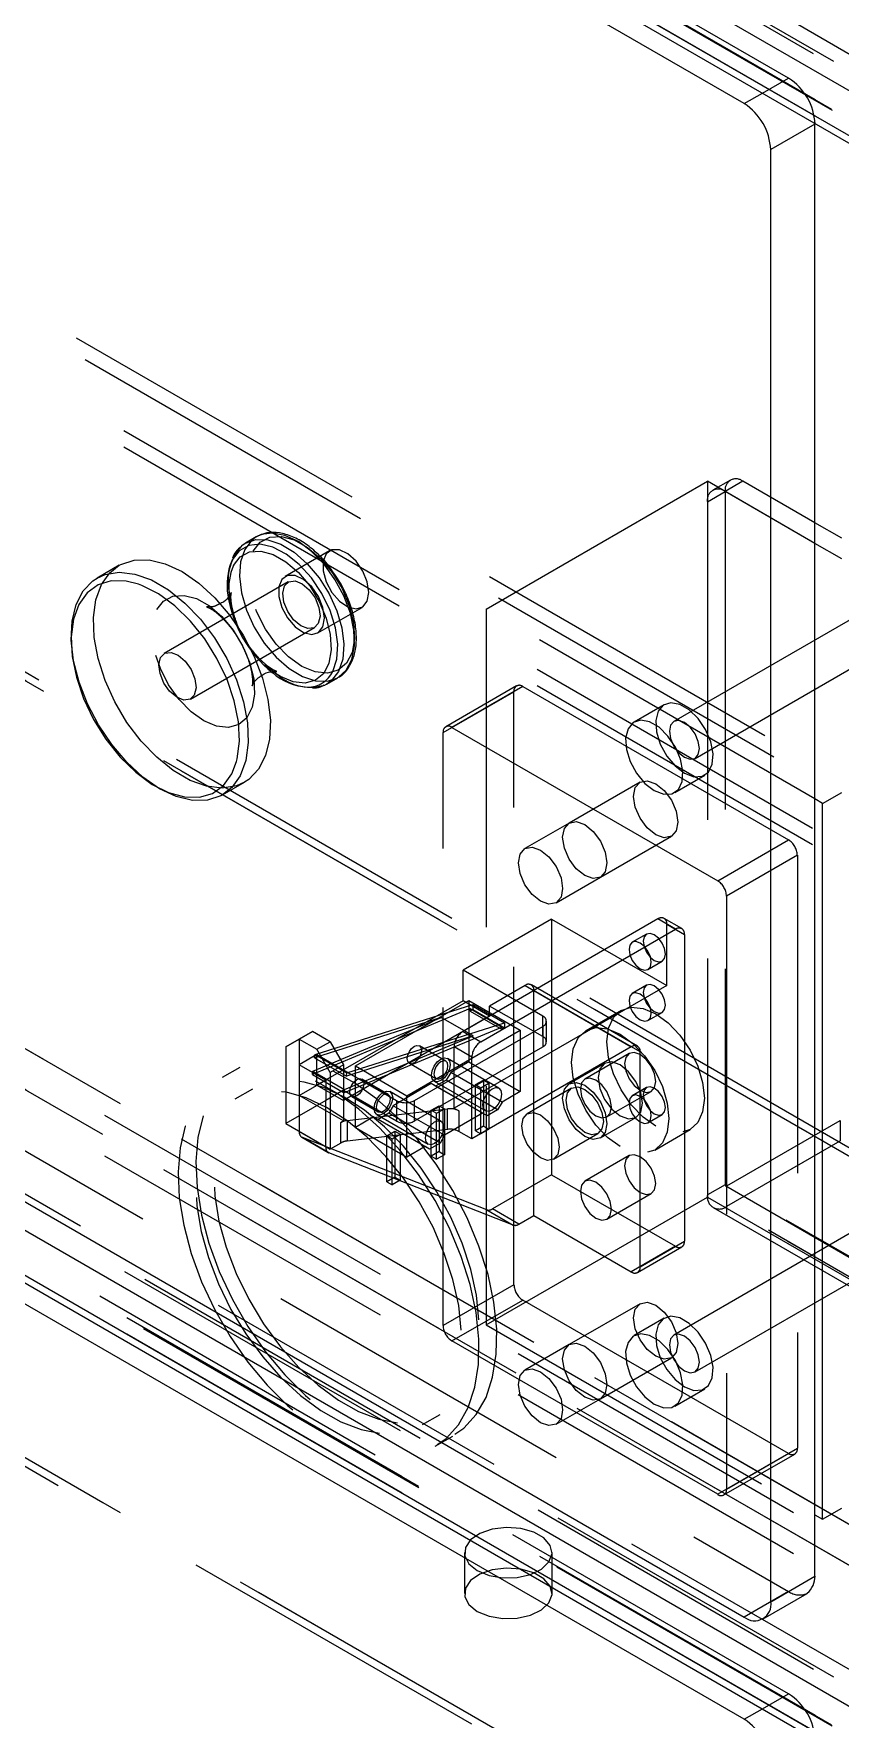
# Model space of a CAD drawing. Header units: millimetres. Extents: x 108 to 5832, y 144 to 4056.
# Drawn here: x 4426.1 to 4490.5, y 2951.1 to 3085.7 of the extents above; entities that cross this region are included whole.
import ezdxf

# ---------------------------------------------------------------- set-up
doc = ezdxf.new("R2010")
doc.units = ezdxf.units.MM
doc.header["$LTSCALE"] = 20
doc.linetypes.add('HIDDEN', pattern=[1.905, 1.27, -0.635])

msp = doc.modelspace()

# ---------------------------------------------------------------- linework, layer by layer
at = {"color": 1, "linetype": 'HIDDEN', "lineweight": 18}
for p, q in [((5316.36, 2519.71), (4135.49, 3201.41)), ((5317.36, 2519.81), (4136.49, 3201.51)), ((5317.77, 2518.89), (4136.91, 3200.59)), ((4302.93, 3191.48), (5214.4, 2665.31)), ((5214.25, 2665.06), (4302.79, 3191.24)), ((4302.79, 3187.65), (5214.25, 2661.47)), ((4302.83, 3187.56), (5214.3, 2661.38)), ((5214.4, 2661.39), (4302.93, 3187.57)), ((5290.9, 2505.01), (4110.04, 3186.71)), ((5214.4, 2660.08), (4302.23, 3186.67)), ((5289.49, 2502.56), (4108.62, 3184.26)), ((4486.32, 3082.19), (4313.79, 3181.79)), ((5317.77, 2489.49), (4136.91, 3171.2)), ((5316.36, 2487.05), (4135.49, 3168.75)), ((5289.49, 2473.17), (4108.62, 3154.87)), ((4109.04, 3153.95), (5289.9, 2472.25)), ((5290.9, 2472.35), (4110.04, 3154.05)), ((5344.64, 2472.35), (4180.75, 3144.25)), ((5344.64, 2469.08), (4180.75, 3140.99)), ((4363.46, 3099.54), (5280.16, 2570.34)), ((4364.17, 3097.82), (5280.16, 2569.03)), ((5280.16, 2565.11), (4364.17, 3093.9)), ((5280.16, 2563.81), (4363.46, 3093)), ((4484.24, 3080.98), (4486.32, 3082.19)), ((5214.25, 2536.05), (4302.79, 3062.23)), ((4302.93, 3062.47), (5214.4, 2536.3)), ((4313.79, 3060.94), (4486.32, 2961.34)), ((4308.81, 3060.39), (4484.23, 2959.12)), ((4302.79, 3058.63), (5214.25, 2532.46)), ((4302.83, 3058.54), (5214.3, 2532.37)), ((5214.4, 2532.38), (4302.93, 3058.55)), ((5214.4, 2531.07), (4302.23, 3057.65)), ((4486.32, 2953.17), (4313.79, 3052.78)), ((4462.18, 3039.78), (4479.85, 3049.99)), ((4488.44, 3045.03), (4479.85, 3049.99)), ((4479.85, 3049.99), (4479.85, 2992.83)), ((4481.68, 3050.09), (4480.27, 3049.27)), ((4482.68, 3049.99), (4481.27, 3049.17)), ((4488.44, 3046.66), (4482.68, 3049.99)), ((4479.85, 3048.36), (4481.27, 3049.17)), ((4488.44, 3045.03), (4481.27, 3049.17)), ((4481.27, 3049.17), (4481.27, 2993.81)), ((4479.85, 3048.36), (4479.85, 2993)), ((4449.67, 3044.43), (4446.13, 3042.38)), ((4446.38, 3041.95), (4436.48, 3036.24)), ((4448.73, 3037.88), (4452.27, 3039.92)), ((4488.44, 3024.62), (4462.18, 3039.78)), ((4462.18, 3039.78), (4462.18, 2982.63)), ((4492.44, 3039.62), (4477.16, 3030.81)), ((4438.58, 3032.6), (4448.48, 3038.31)), ((4478.86, 3027.86), (4494.14, 3036.68)), ((4458.75, 3029.93), (4464.4, 3033.19)), ((4464.61, 3033.65), (4458.95, 3030.38)), ((4465.11, 3033.6), (4459.45, 3030.33)), ((4464.4, 2985.83), (4464.4, 3033.19)), ((4465.11, 3033.6), (4486.32, 3021.35)), ((4476.39, 3032.15), (4473.99, 3030.76)), ((4458.75, 2982.57), (4458.75, 3029.93)), ((4459.45, 3030.33), (4480.67, 3018.09)), ((4474.47, 3025.97), (4468.81, 3022.7)), ((4477.24, 3025.13), (4479.64, 3026.52)), ((4468.81, 3022.7), (4465.27, 3020.66)), ((4471.31, 3018.37), (4476.97, 3021.64)), ((4480.67, 3018.09), (4486.32, 3021.35)), ((4487.03, 3020.13), (4481.37, 3016.86)), ((4487.03, 3020.13), (4487.03, 2972.77)), ((4467.77, 3016.33), (4471.31, 3018.37)), ((4481.37, 3016.86), (4481.37, 2969.5)), ((4475.89, 3015.04), (4460.34, 3006.05)), ((4467.41, 3015.03), (4460.34, 3010.95)), ((4467.41, 3015.03), (4476.6, 3009.73)), ((4467.41, 3015.03), (4467.41, 2994.62)), ((4477.31, 3014.22), (4475.89, 3015.04)), ((4477.81, 3014.27), (4476.39, 3015.08)), ((4461.75, 3005.24), (4477.31, 3014.22)), ((4474.99, 3013.83), (4473.85, 3013.18)), ((4476.6, 3014.63), (4478.01, 3013.81)), ((4476.6, 3009.73), (4476.6, 3014.63)), ((4478.01, 3013.81), (4478.01, 2989.31)), ((4466.7, 3007.28), (4460.34, 3010.95)), ((4460.34, 3008.5), (4460.34, 3010.95)), ((4475.1, 3011.01), (4476.24, 3011.67)), ((4476.6, 3009.73), (4459.63, 2999.93)), ((4465.29, 3009.73), (4462.46, 3008.09)), ((4465.29, 3009.73), (4473.77, 3004.83)), ((4474.27, 3004.88), (4465.79, 3009.78)), ((4474.99, 3009.75), (4473.85, 3009.1)), ((4460.34, 3008.5), (4448.67, 3001.77)), ((4451.75, 3003.3), (4460.8, 3008.52)), ((4462.46, 3007.28), (4460.34, 3008.5)), ((4460.8, 3008.52), (4464.9, 3006.16)), ((4460.8, 3008.52), (4460.8, 3003.62)), ((4465.99, 2991.36), (4465.99, 3009.32)), ((4474.48, 3004.42), (4465.99, 3009.32)), ((4460.9, 3007.88), (4448.31, 3002.62)), ((4448.34, 3002.88), (4458.6, 3007.17)), ((4458.6, 3007.17), (4448.48, 3003.95)), ((4448.53, 3004.22), (4461.11, 3008.22)), ((4462.46, 3007.28), (4450.79, 3000.54)), ((4461.14, 3005.7), (4458.6, 3007.17)), ((4460.9, 3007.69), (4460.9, 3007.88)), ((4460.9, 3007.88), (4463.45, 3006.41)), ((4461.11, 3007.81), (4460.9, 3007.69)), ((4460.9, 3007.69), (4463.45, 3006.22)), ((4461.11, 3008.22), (4463.66, 3006.75)), ((4461.11, 3008.22), (4461.11, 3007.81)), ((4461.11, 3007.81), (4463.66, 3006.34)), ((4462.46, 3007.28), (4462.46, 3008.09)), ((4466.7, 3005.65), (4462.46, 3008.09)), ((4466.7, 3005.65), (4466.7, 3007.28)), ((4472.97, 3007.74), (4470.14, 3006.11)), ((4475.1, 3006.93), (4476.24, 3007.58)), ((4448.32, 3006.05), (4447.26, 3005.44)), ((4447.26, 3005.44), (4448.32, 3006.05)), ((4449.73, 3005.24), (4448.32, 3006.05)), ((4463.45, 3006.41), (4450.85, 3001.15)), ((4450.88, 3001.41), (4461.14, 3005.7)), ((4461.14, 3005.7), (4451.03, 3002.48)), ((4451.07, 3002.75), (4463.66, 3006.75)), ((4455.85, 3000.93), (4464.9, 3006.16)), ((4456.45, 3000.54), (4466.7, 3006.46)), ((4460.34, 3006.05), (4461.75, 3005.24)), ((4463.45, 3006.22), (4463.45, 3006.41)), ((4463.66, 3006.34), (4463.45, 3006.22)), ((4463.66, 3006.75), (4463.66, 3006.34)), ((4464.9, 3006.16), (4464.9, 3001.26)), ((4466.7, 3006.46), (4466.7, 3004.83)), ((4466.99, 3005.24), (4466.99, 3006.87)), ((4447.26, 3005.44), (4446.19, 3004.83)), ((4446.19, 3004.83), (4447.26, 3005.44)), ((4446.19, 3004.83), (4446.19, 2998.71)), ((4447.26, 3005.44), (4448.67, 3004.63)), ((4447.26, 3005.44), (4447.26, 3000.95)), ((4448.67, 3004.22), (4447.26, 3003.4)), ((4448.48, 3003.95), (4448.53, 3004.22)), ((4448.53, 3004.22), (4451.07, 3002.75)), ((4448.67, 3004.63), (4449.73, 3005.24)), ((4449.73, 3002.79), (4448.67, 3004.63)), ((4448.67, 3004.22), (4455.03, 3000.54)), ((4448.67, 3001.77), (4448.67, 3004.22)), ((4449.73, 3005.24), (4450.79, 3003.4)), ((4456.45, 2998.91), (4466.7, 3004.83)), ((4458.97, 3003.68), (4456.85, 3004.91)), ((4461.04, 3004.01), (4459.63, 3004.83)), ((4459.63, 2999.93), (4459.63, 3004.83)), ((4473.77, 3004.83), (4461.04, 2997.48)), ((4473.6, 3004.3), (4470.07, 3002.26)), ((4474.48, 2987.27), (4474.48, 3004.42)), ((4442.52, 3003.19), (4441.11, 3002.37)), ((4449.38, 3002.18), (4447.26, 3003.4)), ((4448.31, 3002.62), (4448.34, 3002.88)), ((4448.34, 3002.88), (4450.88, 3001.41)), ((4448.48, 3003.95), (4451.03, 3002.48)), ((4450.79, 3003.4), (4449.73, 3002.79)), ((4450.79, 3003.4), (4450.79, 2998.91)), ((4451.75, 2998.4), (4451.75, 3003.3)), ((4451.75, 3003.3), (4455.85, 3000.93)), ((4456.05, 3003.52), (4458.17, 3002.3)), ((4463.2, 3001.53), (4459.09, 3003.9)), ((4460.8, 3003.62), (4459.35, 3002.79)), ((4460.8, 3003.62), (4464.9, 3001.26)), ((4461.04, 2997.48), (4461.04, 3004.01)), ((4471.64, 3003.51), (4468.81, 3001.88)), ((4447.26, 3000.95), (4449.38, 3002.18)), ((4448.31, 3002.62), (4450.85, 3001.15)), ((4448.67, 3001.77), (4450.79, 3000.54)), ((4449.38, 3002.18), (4449.38, 3000.54)), ((4449.73, 3002.79), (4449.73, 2996.66)), ((4451.03, 3002.48), (4451.07, 3002.75)), ((4454.37, 3001.03), (4452.25, 3002.26)), ((4457.79, 3001.89), (4454.75, 3000.13)), ((4461.89, 2999.52), (4457.79, 3001.89)), ((4458.14, 3001.69), (4457.79, 3001.89)), ((4458.04, 3002.08), (4462.15, 2999.71)), ((4458.99, 3002.17), (4458.14, 3001.69)), ((4462.25, 2999.32), (4458.14, 3001.69)), ((4459.35, 3002.79), (4458.99, 3002.17)), ((4463.09, 2999.81), (4458.99, 3002.17)), ((4463.45, 3000.42), (4459.35, 3002.79)), ((4461.33, 3001.81), (4461.96, 3002.17)), ((4461.33, 2998.13), (4461.33, 3001.81)), ((4461.33, 3001.81), (4461.75, 3001.56)), ((4461.75, 3001.56), (4462.39, 3001.93)), ((4461.75, 2997.89), (4461.75, 3001.56)), ((4461.96, 3002.17), (4461.96, 2998.5)), ((4461.96, 3002.17), (4462.39, 3001.93)), ((4462.39, 3001.93), (4462.39, 2998.26)), ((4469.01, 3001.53), (4465.47, 2999.49)), ((4474.99, 3001.58), (4473.85, 3000.93)), ((4443.52, 3001.46), (4442.11, 3000.64)), ((4449.38, 3000.54), (4446.19, 2998.71)), ((4450.79, 2998.91), (4447.26, 3000.95)), ((4447.26, 3000.95), (4447.26, 2998.07)), ((4450.79, 3001.36), (4449.38, 3000.54)), ((4449.38, 2996.84), (4449.38, 3000.54)), ((4450.79, 3001.36), (4455.03, 2998.91)), ((4450.85, 3001.15), (4450.88, 3001.41)), ((4451.45, 3000.87), (4453.57, 2999.65)), ((4458.6, 2998.88), (4454.5, 3001.25)), ((4455.03, 3000.54), (4455.03, 2998.91)), ((4455.85, 2996.03), (4455.85, 3000.93)), ((4456.45, 2998.91), (4456.45, 3000.54)), ((4463.45, 3000.42), (4463.09, 2999.81)), ((4464.9, 3001.26), (4463.45, 3000.42)), ((4471.82, 2999.23), (4475.35, 3001.27)), ((4450.58, 2998.79), (4450.79, 2998.91)), ((4451.09, 2998.94), (4459.1, 2999.87)), ((4451.09, 2998.94), (4451.09, 2997.31)), ((4453.19, 2999.24), (4451.75, 2998.4)), ((4457.3, 2996.87), (4453.19, 2999.24)), ((4453.55, 2999.03), (4453.19, 2999.24)), ((4453.45, 2999.43), (4457.55, 2997.06)), ((4454.4, 2999.52), (4453.55, 2999.03)), ((4457.65, 2996.66), (4453.55, 2999.03)), ((4454.75, 3000.13), (4454.4, 2999.52)), ((4458.5, 2997.15), (4454.4, 2999.52)), ((4458.85, 2997.77), (4454.75, 3000.13)), ((4457.79, 2999.77), (4458.43, 3000.13)), ((4457.79, 2996.09), (4457.79, 2999.77)), ((4457.79, 2999.77), (4458.22, 2999.52)), ((4458.22, 2999.52), (4458.85, 2999.89)), ((4458.22, 2995.85), (4458.22, 2999.52)), ((4458.43, 3000.13), (4458.43, 2996.46)), ((4458.43, 3000.13), (4458.85, 2999.89)), ((4458.85, 2999.89), (4458.85, 2996.21)), ((4461.89, 2999.52), (4458.85, 2997.77)), ((4459.1, 2998.24), (4459.1, 2999.87)), ((4459.63, 2999.93), (4460.01, 2999.71)), ((4460.01, 2999.71), (4460.01, 2998.08)), ((4462.25, 2999.32), (4461.89, 2999.52)), ((4463.09, 2999.81), (4462.25, 2999.32)), ((4471.31, 2997.55), (4474.14, 2999.18)), ((4475.1, 2998.76), (4476.24, 2999.42)), ((4481.41, 2993.73), (4490.46, 2998.96)), ((4490.46, 2998.96), (4490.46, 2997.32)), ((4446.19, 2998.71), (4449.73, 2996.66)), ((4447.26, 2998.07), (4449.38, 2996.84)), ((4447.46, 2997.61), (4449.58, 2996.38)), ((4449.63, 2996.36), (4447.51, 2997.59)), ((4462.23, 2991.82), (4447.51, 2997.59)), ((4450.58, 2997.15), (4450.58, 2998.79)), ((4459.1, 2998.24), (4451.09, 2997.31)), ((4451.75, 2998.4), (4455.85, 2996.03)), ((4454.26, 2997.73), (4454.89, 2998.09)), ((4454.26, 2994.05), (4454.26, 2997.73)), ((4454.26, 2997.73), (4454.68, 2997.48)), ((4454.68, 2997.48), (4455.32, 2997.85)), ((4454.68, 2993.81), (4454.68, 2997.48)), ((4454.89, 2998.09), (4454.89, 2994.42)), ((4454.89, 2998.09), (4455.32, 2997.85)), ((4455.32, 2997.85), (4455.32, 2994.17)), ((4458.85, 2997.77), (4458.5, 2997.15)), ((4461.04, 2997.48), (4460.01, 2998.08)), ((4461.96, 2998.5), (4461.33, 2998.13)), ((4461.33, 2998.13), (4461.75, 2997.89)), ((4462.39, 2998.26), (4461.75, 2997.89)), ((4461.96, 2998.5), (4462.39, 2998.26)), ((4467.57, 2995.86), (4471.11, 2997.9)), ((4475.64, 2996.58), (4478.47, 2998.22)), ((4464.35, 2990.6), (4449.63, 2996.36)), ((4450.58, 2997.15), (4449.73, 2996.66)), ((4457.3, 2996.87), (4455.85, 2996.03)), ((4457.65, 2996.66), (4457.3, 2996.87)), ((4458.5, 2997.15), (4457.65, 2996.66)), ((4458.43, 2996.46), (4457.79, 2996.09)), ((4458.85, 2996.21), (4458.22, 2995.85)), ((4458.43, 2996.46), (4458.85, 2996.21)), ((4473.6, 2996.14), (4470.07, 2994.1)), ((4481.41, 2992.1), (4490.46, 2997.32)), ((4457.79, 2996.09), (4458.22, 2995.85)), ((4454.89, 2994.42), (4454.26, 2994.05)), ((4454.26, 2994.05), (4454.68, 2993.81)), ((4455.32, 2994.17), (4454.68, 2993.81)), ((4454.89, 2994.42), (4455.32, 2994.17)), ((4467.41, 2994.62), (4462.68, 2991.89)), ((4467.41, 2994.62), (4477.31, 2988.91)), ((4481.27, 2993.81), (4479.85, 2993)), ((4508.14, 2978.3), (4481.27, 2993.81)), ((4481.31, 2993.72), (4508.18, 2978.21)), ((4508.28, 2978.22), (4481.41, 2993.73)), ((4481.41, 2992.1), (4481.41, 2993.73)), ((4462.18, 2982.63), (4479.85, 2992.83)), ((4471.82, 2991.06), (4475.35, 2993.11)), ((4506.72, 2977.48), (4479.85, 2993)), ((4479.85, 2992.83), (4506.72, 2977.32)), ((4508.28, 2976.59), (4481.41, 2992.1)), ((4462.23, 2991.82), (4464.35, 2990.6)), ((4464.8, 2990.67), (4462.68, 2991.89)), ((4464.8, 2990.67), (4465.99, 2991.36)), ((4465.99, 2991.36), (4473.77, 2986.86)), ((4480.31, 2991.99), (4507.18, 2976.48)), ((4492.44, 2990.63), (4477.16, 2981.81)), ((4477.31, 2988.91), (4473.77, 2986.86)), ((4474.27, 2986.82), (4477.81, 2988.86)), ((4474.48, 2987.27), (4478.01, 2989.31)), ((4478.86, 2978.87), (4494.14, 2987.69)), ((4464.4, 2985.83), (4458.75, 2982.57)), ((4459.45, 2981.34), (4465.11, 2984.61)), ((4486.32, 2972.36), (4465.11, 2984.61)), ((4474.47, 2984.32), (4468.81, 2981.06)), ((4476.39, 2983.16), (4473.99, 2981.77)), ((4480.67, 2969.1), (4459.45, 2981.34)), ((4462.18, 2982.63), (4488.44, 2967.46)), ((4468.81, 2981.06), (4465.27, 2979.02)), ((4471.31, 2976.73), (4476.97, 2979.99)), ((4477.24, 2976.14), (4479.64, 2977.53)), ((4467.77, 2974.69), (4471.31, 2976.73)), ((4457.11, 2974.66), (4458.52, 2975.48)), ((4458.11, 2972.93), (4459.52, 2973.74)), ((4486.32, 2972.36), (4480.67, 2969.1)), ((4481.17, 2969.05), (4486.82, 2972.31)), ((4481.37, 2969.5), (4487.03, 2972.77)), ((4460.44, 2964.44), (4460.44, 2961.17)), ((4467.44, 2961.17), (4467.44, 2964.44)), ((4486.32, 2961.34), (4482.79, 2959.3)), ((4484.24, 2951.97), (4486.32, 2953.17))]:
    msp.add_line(p, q, dxfattribs=at)
at = {"color": 7, "linetype": 'Continuous', "lineweight": 25}
for p, q in [((4300.95, 3190.99), (5213.12, 2664.41)), ((4300.95, 3187.4), (5213.12, 2660.82)), ((4301.33, 3186.58), (5213.5, 2659.99)), ((4482.79, 3080.15), (4310.25, 3179.75)), ((4488.44, 3078.51), (4484.91, 3076.47)), ((4488.44, 2962.56), (4488.44, 3078.51)), ((4484.91, 2960.52), (4484.91, 3076.47)), ((4300.95, 3061.98), (5213.12, 2535.4)), ((4300.95, 3058.39), (5213.12, 2531.81)), ((4310.25, 3058.9), (4482.79, 2959.3)), ((4301.33, 3057.56), (5213.5, 2530.98)), ((4482.79, 2951.13), (4310.25, 3050.73)), ((4490.57, 3045.44), (4488.44, 3046.66)), ((4443.83, 3045.56), (4442.97, 3045.06)), ((4490.57, 3043.81), (4488.44, 3045.03)), ((4432.89, 3043.28), (4431.12, 3042.26)), ((4449.47, 3033.8), (4450.33, 3034.3)), ((4449.47, 3033.8), (4449.29, 3033.71)), ((4441.12, 3024.94), (4442.89, 3025.96)), ((4489.05, 3024.27), (4488.44, 3024.62)), ((4489.05, 3024.27), (4490.57, 3025.15)), ((4489.05, 2967.12), (4489.05, 3024.27)), ((4489.05, 2967.12), (4490.57, 2967.99)), ((4488.44, 2967.46), (4489.05, 2967.12)), ((4484.91, 2960.52), (4488.44, 2962.56)), ((4484.29, 2959.15), (4487.82, 2961.19))]:
    msp.add_line(p, q, dxfattribs=at)
at = {"color": 8, "linetype": 'Continuous', "lineweight": 25}
for p, q in [((4484.23, 3088.13), (4491.24, 3084.08)), ((4482.79, 3080.15), (4484.24, 3080.98)), ((4441.87, 3026.63), (4442.25, 3027.62)), ((4484.23, 2959.12), (4491.24, 2955.07)), ((4482.79, 2951.13), (4484.24, 2951.97))]:
    msp.add_line(p, q, dxfattribs=at)
at = {"color": 8, "linetype": 'Continuous', "lineweight": 25, "flags": 128}
for points in [[(4449.93, 3034.81), (4450.26, 3035.79), (4450.33, 3036.98), (4450.15, 3038.3), (4449.72, 3039.67), (4449.06, 3041.02), (4448.23, 3042.27), (4447.26, 3043.34), (4446.22, 3044.17), (4445.15, 3044.72), (4444.13, 3044.96), (4443.22, 3044.86), (4442.46, 3044.43), (4441.9, 3043.71), (4441.87, 3043.64)], [(4442.97, 3045.06), (4443.79, 3045.34), (4444.75, 3045.31), (4445.8, 3044.96), (4446.86, 3044.32), (4447.89, 3043.41), (4448.84, 3042.29), (4449.64, 3041.01), (4450.25, 3039.65), (4450.65, 3038.28), (4450.82, 3036.97), (4450.73, 3035.79), (4450.4, 3034.81)], [(4450.4, 3034.34), (4451, 3034.9), (4451.45, 3035.76), (4451.66, 3036.85), (4451.62, 3038.1), (4451.34, 3039.46), (4450.83, 3040.83), (4450.11, 3042.16), (4449.24, 3043.37), (4448.24, 3044.39), (4447.19, 3045.17), (4446.12, 3045.67), (4445.11, 3045.86), (4444.21, 3045.73), (4443.83, 3045.56)], [(4442.01, 3043.27), (4442.55, 3043.96), (4443.29, 3044.36), (4444.19, 3044.42), (4445.18, 3044.15), (4446.2, 3043.57), (4447.2, 3042.71), (4448.1, 3041.63), (4448.86, 3040.39), (4449.42, 3039.07), (4449.74, 3037.76), (4449.82, 3036.53), (4449.63, 3035.47), (4449.21, 3034.64), (4448.56, 3034.1), (4447.73, 3033.87), (4446.78, 3033.97), (4445.77, 3034.4), (4445.37, 3034.64)], [(4434.41, 3041.78), (4433.43, 3042.02), (4432.25, 3042.04), (4431.2, 3041.72), (4430.32, 3041.09), (4429.66, 3040.16), (4429.23, 3038.97), (4429.05, 3037.57), (4429.13, 3036), (4429.47, 3034.34), (4430.04, 3032.64), (4430.84, 3030.97), (4431.82, 3029.39), (4432.96, 3027.97), (4434.21, 3026.75), (4435.51, 3025.79), (4436.82, 3025.13), (4438.1, 3024.78), (4439.28, 3024.76), (4440.33, 3025.07), (4441.2, 3025.71), (4441.87, 3026.63)], [(4450.4, 3034.81), (4449.84, 3034.07), (4449.47, 3033.8)]]:
    msp.add_lwpolyline(points, dxfattribs=at)
at = {"color": 7, "linetype": 'Continuous', "lineweight": 25, "flags": 128}
for points in [[(4442.68, 3044.86), (4442.95, 3045.05), (4442.97, 3045.06)], [(4432.89, 3043.28), (4433.02, 3043.35), (4434.08, 3043.7), (4435.27, 3043.72), (4436.56, 3043.41), (4437.9, 3042.78), (4439.24, 3041.85), (4440.53, 3040.67), (4441.72, 3039.27), (4442.78, 3037.7), (4443.66, 3036.01), (4444.32, 3034.28), (4444.76, 3032.56), (4444.95, 3030.91), (4444.88, 3029.4), (4444.56, 3028.08), (4444, 3026.99), (4443.22, 3026.18), (4442.89, 3025.96)], [(4431.12, 3042.26), (4431.76, 3042.55), (4432.89, 3042.73), (4434.14, 3042.58), (4435.46, 3042.11), (4436.81, 3041.33), (4438.13, 3040.27), (4439.37, 3038.97), (4440.5, 3037.48), (4441.47, 3035.84), (4442.25, 3034.13), (4442.81, 3032.39), (4443.12, 3030.7), (4443.18, 3029.12), (4442.99, 3027.69), (4442.54, 3026.48)], [(4442.25, 3027.62), (4442.3, 3027.82), (4442.48, 3029.23), (4442.4, 3030.79), (4442.06, 3032.46), (4441.49, 3034.16), (4440.69, 3035.83), (4439.71, 3037.4), (4438.57, 3038.83), (4437.32, 3040.04), (4436.02, 3041), (4434.7, 3041.67), (4434.41, 3041.78)], [(4450.33, 3034.3), (4450.35, 3034.31), (4450.4, 3034.34)], [(4442.54, 3026.48), (4441.87, 3025.53), (4441.12, 3024.94)], [(4464.76, 3019.52), (4464.89, 3020.22), (4465.27, 3020.66), (4465.85, 3020.77), (4466.52, 3020.54), (4467.2, 3019.99), (4467.77, 3019.22), (4468.16, 3018.33), (4468.29, 3017.48), (4468.16, 3016.77), (4467.77, 3016.33), (4467.2, 3016.22), (4466.52, 3016.45), (4465.85, 3017), (4465.27, 3017.77), (4464.89, 3018.66), (4464.76, 3019.52)], [(4465.04, 2998.53), (4465.15, 2999.12), (4465.47, 2999.49), (4465.96, 2999.59), (4466.52, 2999.39), (4467.09, 2998.93), (4467.57, 2998.28), (4467.9, 2997.54), (4468.01, 2996.82), (4467.9, 2996.23), (4467.57, 2995.86), (4467.09, 2995.76), (4466.52, 2995.96), (4465.96, 2996.42), (4465.47, 2997.07), (4465.15, 2997.81), (4465.04, 2998.53)], [(4464.76, 2977.87), (4464.89, 2978.58), (4465.27, 2979.02), (4465.85, 2979.13), (4466.52, 2978.89), (4467.2, 2978.35), (4467.77, 2977.57), (4468.16, 2976.69), (4468.29, 2975.83), (4468.16, 2975.13), (4467.77, 2974.69), (4467.2, 2974.58), (4466.52, 2974.81), (4465.85, 2975.36), (4465.27, 2976.13), (4464.89, 2977.01), (4464.76, 2977.87)]]:
    msp.add_lwpolyline(points, dxfattribs=at)
at = {"color": 1, "linetype": 'HIDDEN', "lineweight": 18, "flags": 128}
for points in [[(4443.83, 3045.56), (4443.46, 3045.29), (4442.9, 3044.55)], [(4443.58, 3044.4), (4444.14, 3045.12), (4444.91, 3045.53), (4445.83, 3045.59), (4446.86, 3045.32), (4447.93, 3044.71), (4448.96, 3043.82), (4449.89, 3042.7), (4450.68, 3041.42), (4451.25, 3040.05), (4451.59, 3038.69), (4451.67, 3037.42), (4451.48, 3036.33), (4451.03, 3035.47), (4450.36, 3034.9), (4449.51, 3034.66), (4448.52, 3034.77), (4447.47, 3035.21), (4446.41, 3035.96), (4445.42, 3036.98), (4444.56, 3038.19), (4443.87, 3039.53), (4443.41, 3040.9), (4443.2, 3042.22), (4443.26, 3043.42), (4443.58, 3044.4)], [(4431.46, 3041.74), (4432.14, 3042.69), (4432.89, 3043.28)], [(4442.9, 3044.55), (4442.57, 3043.57), (4442.49, 3042.4), (4442.65, 3041.08), (4443.05, 3039.71), (4443.66, 3038.35), (4444.46, 3037.07), (4445.41, 3035.95), (4446.44, 3035.04), (4447.51, 3034.4), (4448.55, 3034.05), (4449.51, 3034.02), (4450.33, 3034.3)], [(4452.81, 3041.11), (4452.68, 3041.95), (4452.33, 3042.82), (4451.79, 3043.6), (4451.14, 3044.19), (4450.46, 3044.51), (4449.86, 3044.51), (4449.4, 3044.19), (4449.16, 3043.61), (4449.16, 3042.83), (4449.4, 3041.96), (4449.86, 3041.12), (4450.46, 3040.42), (4451.14, 3039.96), (4451.79, 3039.8), (4452.33, 3039.96), (4452.68, 3040.42), (4452.81, 3041.11)], [(4441.12, 3024.94), (4440.99, 3024.87), (4439.93, 3024.52), (4438.73, 3024.51), (4437.44, 3024.82), (4436.1, 3025.44), (4434.76, 3026.37), (4433.48, 3027.55), (4432.28, 3028.96), (4431.23, 3030.53), (4430.35, 3032.21), (4429.68, 3033.94), (4429.24, 3035.66), (4429.05, 3037.31), (4429.12, 3038.82), (4429.44, 3040.14), (4430, 3041.23), (4430.78, 3042.04), (4431.12, 3042.26)], [(4449.27, 3039.07), (4449.15, 3039.91), (4448.79, 3040.78), (4448.25, 3041.56), (4447.6, 3042.15), (4446.93, 3042.46), (4446.32, 3042.47), (4445.87, 3042.15), (4445.62, 3041.57), (4445.62, 3040.79), (4445.87, 3039.92), (4446.32, 3039.08), (4446.93, 3038.38), (4447.6, 3037.92), (4448.25, 3037.76), (4448.79, 3037.92), (4449.15, 3038.38), (4449.27, 3039.07)], [(4446.08, 3041.63), (4446.42, 3041.97), (4446.92, 3042.04), (4447.49, 3041.81), (4448.05, 3041.33), (4448.52, 3040.67), (4448.82, 3039.92), (4448.92, 3039.21), (4448.78, 3038.64), (4448.44, 3038.29), (4447.95, 3038.23), (4447.38, 3038.45), (4446.81, 3038.93), (4446.34, 3039.6), (4446.04, 3040.34), (4445.95, 3041.05), (4446.08, 3041.63)], [(4442.89, 3025.96), (4442.24, 3025.68), (4441.11, 3025.49), (4439.86, 3025.64), (4438.54, 3026.11), (4437.2, 3026.89), (4435.88, 3027.95), (4434.63, 3029.25), (4433.5, 3030.74), (4432.53, 3032.38), (4431.75, 3034.09), (4431.2, 3035.83), (4430.88, 3037.52), (4430.82, 3039.11), (4431.02, 3040.53), (4431.46, 3041.74)], [(4435.88, 3039.74), (4436.43, 3040.43), (4437.17, 3040.82), (4438.06, 3040.88), (4439.05, 3040.62), (4440.08, 3040.04), (4441.08, 3039.18), (4441.98, 3038.09), (4442.74, 3036.85), (4443.29, 3035.54), (4443.62, 3034.22), (4443.69, 3033), (4443.51, 3031.94), (4443.08, 3031.11), (4442.43, 3030.56), (4441.61, 3030.33), (4440.66, 3030.44), (4439.64, 3030.86), (4438.62, 3031.59), (4437.66, 3032.57), (4436.83, 3033.74), (4436.17, 3035.03), (4435.72, 3036.35), (4435.52, 3037.63), (4435.58, 3038.78), (4435.88, 3039.74)], [(4441.91, 3039.63), (4441.85, 3039.89), (4441.66, 3040.94)], [(4436.18, 3035.91), (4436.52, 3036.26), (4437.02, 3036.32), (4437.59, 3036.1), (4438.15, 3035.62), (4438.62, 3034.95), (4438.92, 3034.21), (4439.02, 3033.5), (4438.88, 3032.92), (4438.54, 3032.58), (4438.05, 3032.51), (4437.48, 3032.74), (4436.91, 3033.22), (4436.44, 3033.88), (4436.14, 3034.63), (4436.05, 3035.34), (4436.18, 3035.91)], [(4445.37, 3034.64), (4444.75, 3035.13), (4444.49, 3035.35)], [(4478.01, 3026.68), (4478.76, 3026.39), (4479.43, 3026.43), (4479.94, 3026.77), (4480.24, 3027.4), (4480.3, 3028.23), (4480.12, 3029.19), (4479.71, 3030.16), (4479.11, 3031.04), (4478.39, 3031.73), (4477.64, 3032.17), (4476.92, 3032.3), (4476.32, 3032.11), (4475.91, 3031.62), (4475.72, 3030.88), (4475.79, 3029.97), (4476.09, 3028.99), (4476.6, 3028.05), (4477.27, 3027.26), (4478.01, 3026.68)], [(4475.61, 3025.29), (4476.36, 3025.01), (4477.02, 3025.04), (4477.53, 3025.38), (4477.84, 3026.01), (4477.9, 3026.84), (4477.71, 3027.8), (4477.3, 3028.77), (4476.7, 3029.65), (4475.99, 3030.35), (4475.23, 3030.78), (4474.52, 3030.91), (4473.92, 3030.72), (4473.51, 3030.23), (4473.32, 3029.49), (4473.38, 3028.58), (4473.69, 3027.61), (4474.2, 3026.67), (4474.86, 3025.87), (4475.61, 3025.29)], [(4478.01, 3027.95), (4478.47, 3027.79), (4478.86, 3027.86), (4479.12, 3028.16), (4479.22, 3028.64), (4479.12, 3029.22), (4478.86, 3029.83), (4478.47, 3030.35), (4478.01, 3030.72), (4477.55, 3030.88), (4477.16, 3030.81), (4476.9, 3030.51), (4476.81, 3030.03), (4476.9, 3029.44), (4477.16, 3028.84), (4477.55, 3028.32), (4478.01, 3027.95)], [(4475.72, 3021.76), (4475.04, 3022.31), (4474.47, 3023.08), (4474.08, 3023.96), (4473.95, 3024.82), (4474.08, 3025.53), (4474.47, 3025.97), (4475.04, 3026.08), (4475.72, 3025.84), (4476.39, 3025.3), (4476.97, 3024.52), (4477.35, 3023.64), (4477.48, 3022.78), (4477.35, 3022.08), (4476.97, 3021.64), (4476.39, 3021.53), (4475.72, 3021.76)], [(4470.06, 3018.5), (4469.38, 3019.04), (4468.81, 3019.81), (4468.43, 3020.7), (4468.29, 3021.56), (4468.43, 3022.26), (4468.81, 3022.7), (4469.38, 3022.81), (4470.06, 3022.58), (4470.74, 3022.03), (4471.31, 3021.26), (4471.69, 3020.38), (4471.83, 3019.52), (4471.69, 3018.81), (4471.31, 3018.37), (4470.74, 3018.26), (4470.06, 3018.5)], [(4468.29, 3021.56), (4468.43, 3022.26), (4468.81, 3022.7), (4469.38, 3022.81), (4470.06, 3022.58), (4470.74, 3022.03), (4471.31, 3021.26), (4471.69, 3020.38), (4471.83, 3019.52), (4471.69, 3018.81), (4471.31, 3018.37), (4470.74, 3018.26), (4470.06, 3018.5), (4469.38, 3019.04), (4468.81, 3019.81), (4468.43, 3020.7), (4468.29, 3021.56)], [(4476.49, 3012.24), (4476.43, 3012.67), (4476.24, 3013.11), (4475.95, 3013.5), (4475.61, 3013.77), (4475.27, 3013.89), (4474.99, 3013.83), (4474.79, 3013.61), (4474.73, 3013.26), (4474.79, 3012.83), (4474.99, 3012.39), (4475.27, 3012), (4475.61, 3011.73), (4475.95, 3011.61), (4476.24, 3011.67), (4476.43, 3011.89), (4476.49, 3012.24)], [(4475.36, 3011.59), (4475.3, 3012.01), (4475.1, 3012.46), (4474.82, 3012.84), (4474.48, 3013.12), (4474.14, 3013.23), (4473.85, 3013.18), (4473.66, 3012.96), (4473.59, 3012.61), (4473.66, 3012.18), (4473.85, 3011.73), (4474.14, 3011.35), (4474.48, 3011.07), (4474.82, 3010.96), (4475.1, 3011.01), (4475.3, 3011.23), (4475.36, 3011.59)], [(4476.49, 3008.16), (4476.43, 3008.58), (4476.24, 3009.03), (4475.95, 3009.41), (4475.61, 3009.69), (4475.27, 3009.8), (4474.99, 3009.75), (4474.79, 3009.53), (4474.73, 3009.18), (4474.79, 3008.75), (4474.99, 3008.3), (4475.27, 3007.92), (4475.61, 3007.65), (4475.95, 3007.53), (4476.24, 3007.58), (4476.43, 3007.8), (4476.49, 3008.16)], [(4475.36, 3007.5), (4475.3, 3007.93), (4475.1, 3008.37), (4474.82, 3008.76), (4474.48, 3009.03), (4474.14, 3009.15), (4473.85, 3009.1), (4473.66, 3008.87), (4473.59, 3008.52), (4473.66, 3008.09), (4473.85, 3007.65), (4474.14, 3007.26), (4474.48, 3006.99), (4474.82, 3006.87), (4475.1, 3006.93), (4475.3, 3007.15), (4475.36, 3007.5)], [(4475.72, 2998.49), (4474.71, 2999.22), (4473.77, 3000.21), (4472.97, 3001.39), (4472.35, 3002.68), (4471.96, 3003.99), (4471.83, 3005.23), (4471.96, 3006.31), (4472.35, 3007.17), (4472.97, 3007.74), (4473.77, 3007.99), (4474.71, 3007.9), (4475.72, 3007.47), (4476.72, 3006.74), (4477.66, 3005.75), (4478.47, 3004.57), (4479.08, 3003.28), (4479.47, 3001.97), (4479.61, 3000.74), (4479.47, 2999.65), (4479.08, 2998.79), (4478.47, 2998.22), (4477.66, 2997.97), (4476.72, 2998.06), (4475.72, 2998.49)], [(4472.89, 2996.86), (4471.88, 2997.59), (4470.94, 2998.58), (4470.14, 2999.76), (4469.52, 3001.05), (4469.13, 3002.35), (4469, 3003.59), (4469.13, 3004.68), (4469.52, 3005.54), (4470.14, 3006.11), (4470.94, 3006.36), (4471.88, 3006.27), (4472.89, 3005.84), (4473.89, 3005.1), (4474.83, 3004.11), (4475.64, 3002.94), (4476.26, 3001.65), (4476.64, 3000.34), (4476.78, 2999.1), (4476.64, 2998.02), (4476.26, 2997.16), (4475.64, 2996.58), (4474.83, 2996.34), (4473.89, 2996.43), (4472.89, 2996.86)], [(4455.88, 3003.89), (4455.92, 3004.16), (4456.05, 3004.45), (4456.23, 3004.69), (4456.45, 3004.87), (4456.66, 3004.94), (4456.85, 3004.91), (4456.97, 3004.77), (4457.01, 3004.54), (4456.97, 3004.27), (4456.85, 3003.99), (4456.66, 3003.74), (4456.45, 3003.56), (4456.23, 3003.49), (4456.05, 3003.52), (4455.92, 3003.66), (4455.88, 3003.89)], [(4475.72, 3002.07), (4475.62, 3002.67), (4475.35, 3003.29), (4474.95, 3003.83), (4474.48, 3004.22), (4474.01, 3004.38), (4473.6, 3004.3), (4473.34, 3003.99), (4473.24, 3003.5), (4473.34, 3002.9), (4473.6, 3002.28), (4474.01, 3001.74), (4474.48, 3001.36), (4474.95, 3001.19), (4475.35, 3001.27), (4475.62, 3001.58), (4475.72, 3002.07)], [(4461.61, 2981.48), (4461.39, 2983.61), (4460.91, 2985.84), (4460.2, 2988.1), (4459.26, 2990.36), (4458.11, 2992.55), (4456.78, 2994.64), (4455.3, 2996.59), (4453.7, 2998.34), (4452.01, 2999.86), (4450.27, 3001.13), (4448.52, 3002.1), (4446.79, 3002.77), (4445.11, 3003.12), (4443.54, 3003.14), (4442.09, 3002.82), (4440.81, 3002.19), (4439.71, 3001.24), (4438.82, 3000), (4438.16, 2998.5), (4437.75, 2996.77), (4437.59, 2994.85), (4437.68, 2992.77), (4438.03, 2990.58), (4438.63, 2988.33), (4439.46, 2986.07), (4440.51, 2983.84), (4441.75, 2981.69), (4443.16, 2979.66), (4444.7, 2977.81), (4446.35, 2976.17), (4448.07, 2974.77), (4449.82, 2973.65), (4451.57, 2972.82), (4453.28, 2972.31), (4454.9, 2972.13), (4456.42, 2972.28), (4457.79, 2972.76), (4458.98, 2973.55), (4459.98, 2974.64), (4460.75, 2976.02), (4461.29, 2977.64), (4461.58, 2979.47), (4461.61, 2981.48)], [(4463.03, 2982.29), (4462.8, 2984.43), (4462.33, 2986.66), (4461.61, 2988.92), (4460.67, 2991.17), (4459.53, 2993.37), (4458.2, 2995.46), (4456.72, 2997.4), (4455.12, 2999.16), (4453.43, 3000.68), (4451.69, 3001.94), (4449.93, 3002.92), (4448.2, 3003.59), (4446.53, 3003.94), (4444.95, 3003.95), (4443.51, 3003.64), (4442.22, 3003), (4441.12, 3002.06), (4440.24, 3000.82), (4439.58, 2999.32), (4439.16, 2997.59), (4439, 2995.66), (4439.1, 2993.59), (4439.45, 2991.4), (4440.04, 2989.15), (4440.87, 2986.88), (4441.92, 2984.65), (4443.16, 2982.5), (4444.57, 2980.48), (4446.12, 2978.63), (4447.77, 2976.98), (4449.48, 2975.59), (4451.24, 2974.46), (4452.98, 2973.64), (4454.69, 2973.13), (4456.32, 2972.95), (4457.83, 2973.1), (4459.2, 2973.57), (4460.4, 2974.37), (4461.39, 2975.46), (4462.17, 2976.83), (4462.7, 2978.45), (4462.99, 2980.28), (4463.03, 2982.29)], [(4457.83, 3002.56), (4457.88, 3002.92), (4458.04, 3003.29), (4458.28, 3003.62), (4458.57, 3003.85), (4458.85, 3003.95), (4459.09, 3003.9), (4459.25, 3003.72), (4459.31, 3003.42), (4459.25, 3003.06), (4459.09, 3002.69), (4458.85, 3002.36), (4458.57, 3002.13), (4458.28, 3002.04), (4458.04, 3002.08), (4457.88, 3002.27), (4457.83, 3002.56)], [(4459.13, 3003.32), (4459.09, 3003.54), (4458.97, 3003.68), (4458.79, 3003.72), (4458.57, 3003.64), (4458.35, 3003.47), (4458.17, 3003.22), (4458.05, 3002.94), (4458, 3002.66), (4458.05, 3002.44), (4458.17, 3002.3), (4458.35, 3002.26), (4458.57, 3002.34), (4458.79, 3002.51), (4458.97, 3002.76), (4459.09, 3003.04), (4459.13, 3003.32)], [(4472.89, 2999.31), (4473.56, 2999.07), (4474.14, 2999.18), (4474.52, 2999.62), (4474.66, 3000.33), (4474.52, 3001.19), (4474.14, 3002.07), (4473.56, 3002.84), (4472.89, 3003.39), (4472.21, 3003.62), (4471.64, 3003.51), (4471.25, 3003.07), (4471.12, 3002.37), (4471.25, 3001.51), (4471.64, 3000.63), (4472.21, 2999.85), (4472.89, 2999.31)], [(4461.61, 2983.02), (4461.4, 2985), (4460.95, 2987.06), (4460.26, 2989.16), (4459.35, 2991.24), (4458.25, 2993.25), (4456.98, 2995.15), (4455.58, 2996.9), (4454.06, 2998.45), (4452.47, 2999.76), (4450.85, 3000.81), (4449.23, 3001.57), (4447.66, 3002.02), (4446.16, 3002.16), (4444.78, 3001.97), (4443.55, 3001.47), (4442.48, 3000.66), (4441.62, 2999.57), (4440.98, 2998.22), (4440.58, 2996.63), (4440.42, 2994.86), (4440.51, 2992.94), (4440.84, 2990.91), (4441.41, 2988.82), (4442.21, 2986.73), (4443.22, 2984.68), (4444.41, 2982.71), (4445.75, 2980.88), (4447.22, 2979.23), (4448.77, 2977.8), (4450.38, 2976.61), (4452, 2975.7), (4453.6, 2975.1), (4455.14, 2974.8), (4456.59, 2974.83), (4457.9, 2975.17), (4459.05, 2975.83), (4460.02, 2976.78), (4460.77, 2978.01), (4461.29, 2979.48), (4461.58, 2981.16), (4461.61, 2983.02)], [(4451.29, 3001.24), (4451.33, 3001.51), (4451.45, 3001.79), (4451.63, 3002.04), (4451.85, 3002.22), (4452.07, 3002.29), (4452.25, 3002.26), (4452.37, 3002.11), (4452.42, 3001.89), (4452.37, 3001.61), (4452.25, 3001.33), (4452.07, 3001.08), (4451.85, 3000.91), (4451.63, 3000.83), (4451.45, 3000.87), (4451.33, 3001.01), (4451.29, 3001.24)], [(4461.93, 3000.2), (4461.98, 3000.56), (4462.15, 3000.93), (4462.39, 3001.25), (4462.67, 3001.48), (4462.95, 3001.58), (4463.2, 3001.53), (4463.36, 3001.35), (4463.41, 3001.05), (4463.36, 3000.69), (4463.2, 3000.32), (4462.95, 3000), (4462.67, 2999.77), (4462.39, 2999.67), (4462.15, 2999.71), (4461.98, 2999.9), (4461.93, 3000.2)], [(4470.06, 2997.67), (4469.38, 2998.22), (4468.81, 2998.99), (4468.43, 2999.88), (4468.29, 3000.74), (4468.43, 3001.44), (4468.81, 3001.88), (4469.38, 3001.99), (4470.06, 3001.76), (4470.74, 3001.21), (4471.31, 3000.44), (4471.69, 2999.55), (4471.83, 2998.69), (4471.69, 2997.99), (4471.31, 2997.55), (4470.74, 2997.44), (4470.06, 2997.67)], [(4468.57, 3000.57), (4468.69, 3001.16), (4469.01, 3001.53), (4469.49, 3001.63), (4470.06, 3001.43), (4470.63, 3000.97), (4471.11, 3000.32), (4471.43, 2999.58), (4471.54, 2998.86), (4471.43, 2998.27), (4471.11, 2997.9), (4470.63, 2997.8), (4470.06, 2998), (4469.49, 2998.46), (4469.01, 2999.11), (4468.69, 2999.85), (4468.57, 3000.57)], [(4472.18, 3000.03), (4472.09, 3000.63), (4471.82, 3001.25), (4471.42, 3001.79), (4470.94, 3002.17), (4470.47, 3002.34), (4470.07, 3002.26), (4469.8, 3001.95), (4469.71, 3001.46), (4469.8, 3000.86), (4470.07, 3000.24), (4470.47, 2999.7), (4470.94, 2999.32), (4471.42, 2999.15), (4471.82, 2999.23), (4472.09, 2999.54), (4472.18, 3000.03)], [(4476.49, 2999.99), (4476.43, 3000.42), (4476.24, 3000.86), (4475.95, 3001.25), (4475.61, 3001.52), (4475.27, 3001.64), (4474.99, 3001.58), (4474.79, 3001.36), (4474.73, 3001.01), (4474.79, 3000.58), (4474.99, 3000.14), (4475.27, 2999.75), (4475.61, 2999.48), (4475.95, 2999.36), (4476.24, 2999.42), (4476.43, 2999.64), (4476.49, 2999.99)], [(4460.2, 2982.2), (4459.99, 2984.18), (4459.53, 2986.25), (4458.84, 2988.34), (4457.94, 2990.42), (4456.84, 2992.44), (4455.57, 2994.34), (4454.16, 2996.08), (4452.65, 2997.63), (4451.06, 2998.95), (4449.44, 2999.99), (4447.82, 3000.75), (4446.25, 3001.21), (4444.75, 3001.34), (4443.37, 3001.16), (4442.13, 3000.65), (4441.07, 2999.85), (4440.21, 2998.75), (4439.57, 2997.4), (4439.16, 2995.82), (4439, 2994.04), (4439.09, 2992.12), (4439.43, 2990.09), (4440, 2988.01), (4440.8, 2985.91), (4441.8, 2983.86), (4442.99, 2981.9), (4444.34, 2980.07), (4445.8, 2978.42), (4447.36, 2976.98), (4448.97, 2975.79), (4450.59, 2974.89), (4452.19, 2974.28), (4453.73, 2973.98), (4455.17, 2974.01), (4456.49, 2974.36), (4457.64, 2975.01), (4458.6, 2975.97), (4459.36, 2977.19), (4459.88, 2978.67), (4460.16, 2980.35), (4460.2, 2982.2)], [(4453.23, 2999.91), (4453.29, 3000.27), (4453.45, 3000.64), (4453.69, 3000.97), (4453.97, 3001.2), (4454.26, 3001.29), (4454.5, 3001.25), (4454.66, 3001.06), (4454.72, 3000.77), (4454.66, 3000.41), (4454.5, 3000.03), (4454.26, 2999.71), (4453.97, 2999.48), (4453.69, 2999.38), (4453.45, 2999.43), (4453.29, 2999.61), (4453.23, 2999.91)], [(4454.54, 3000.66), (4454.5, 3000.89), (4454.37, 3001.03), (4454.19, 3001.07), (4453.97, 3000.99), (4453.76, 3000.82), (4453.57, 3000.57), (4453.45, 3000.29), (4453.41, 3000.01), (4453.45, 2999.79), (4453.57, 2999.65), (4453.76, 2999.61), (4453.97, 2999.68), (4454.19, 2999.86), (4454.37, 3000.11), (4454.5, 3000.39), (4454.54, 3000.66)], [(4475.36, 2999.34), (4475.3, 2999.77), (4475.1, 3000.21), (4474.82, 3000.59), (4474.48, 3000.87), (4474.14, 3000.99), (4473.85, 3000.93), (4473.66, 3000.71), (4473.59, 3000.36), (4473.66, 2999.93), (4473.85, 2999.49), (4474.14, 2999.1), (4474.48, 2998.83), (4474.82, 2998.71), (4475.1, 2998.76), (4475.3, 2998.99), (4475.36, 2999.34)], [(4457.33, 2997.54), (4457.39, 2997.9), (4457.55, 2998.27), (4457.79, 2998.6), (4458.07, 2998.83), (4458.36, 2998.93), (4458.6, 2998.88), (4458.76, 2998.69), (4458.82, 2998.4), (4458.76, 2998.04), (4458.6, 2997.67), (4458.36, 2997.34), (4458.07, 2997.11), (4457.79, 2997.01), (4457.55, 2997.06), (4457.39, 2997.25), (4457.33, 2997.54)], [(4475.72, 2993.91), (4475.62, 2994.51), (4475.35, 2995.13), (4474.95, 2995.67), (4474.48, 2996.05), (4474.01, 2996.21), (4473.6, 2996.14), (4473.34, 2995.83), (4473.24, 2995.34), (4473.34, 2994.73), (4473.6, 2994.12), (4474.01, 2993.57), (4474.48, 2993.19), (4474.95, 2993.03), (4475.35, 2993.11), (4475.62, 2993.41), (4475.72, 2993.91)], [(4472.18, 2991.87), (4472.09, 2992.47), (4471.82, 2993.09), (4471.42, 2993.63), (4470.94, 2994.01), (4470.47, 2994.17), (4470.07, 2994.1), (4469.8, 2993.79), (4469.71, 2993.29), (4469.8, 2992.69), (4470.07, 2992.08), (4470.47, 2991.53), (4470.94, 2991.15), (4471.42, 2990.99), (4471.82, 2991.06), (4472.09, 2991.37), (4472.18, 2991.87)], [(4475.72, 2980.12), (4475.04, 2980.66), (4474.47, 2981.44), (4474.08, 2982.32), (4473.95, 2983.18), (4474.08, 2983.88), (4474.47, 2984.32), (4475.04, 2984.44), (4475.72, 2984.2), (4476.39, 2983.65), (4476.97, 2982.88), (4477.35, 2982), (4477.48, 2981.14), (4477.35, 2980.43), (4476.97, 2979.99), (4476.39, 2979.88), (4475.72, 2980.12)], [(4478.01, 2977.69), (4478.76, 2977.4), (4479.43, 2977.43), (4479.94, 2977.78), (4480.24, 2978.4), (4480.3, 2979.24), (4480.12, 2980.19), (4479.71, 2981.16), (4479.11, 2982.04), (4478.39, 2982.74), (4477.64, 2983.18), (4476.92, 2983.31), (4476.32, 2983.12), (4475.91, 2982.62), (4475.72, 2981.88), (4475.79, 2980.98), (4476.09, 2980), (4476.6, 2979.06), (4477.27, 2978.26), (4478.01, 2977.69)], [(4475.61, 2976.3), (4476.36, 2976.01), (4477.02, 2976.04), (4477.53, 2976.39), (4477.84, 2977.02), (4477.9, 2977.85), (4477.71, 2978.8), (4477.3, 2979.78), (4476.7, 2980.66), (4475.99, 2981.35), (4475.23, 2981.79), (4474.52, 2981.92), (4473.92, 2981.73), (4473.51, 2981.23), (4473.32, 2980.5), (4473.38, 2979.59), (4473.69, 2978.61), (4474.2, 2977.67), (4474.86, 2976.87), (4475.61, 2976.3)], [(4478.01, 2978.95), (4478.47, 2978.79), (4478.86, 2978.87), (4479.12, 2979.17), (4479.22, 2979.65), (4479.12, 2980.23), (4478.86, 2980.83), (4478.47, 2981.36), (4478.01, 2981.73), (4477.55, 2981.89), (4477.16, 2981.81), (4476.9, 2981.51), (4476.81, 2981.04), (4476.9, 2980.45), (4477.16, 2979.85), (4477.55, 2979.32), (4478.01, 2978.95)], [(4470.06, 2976.85), (4469.38, 2977.4), (4468.81, 2978.17), (4468.43, 2979.05), (4468.29, 2979.91), (4468.43, 2980.62), (4468.81, 2981.06), (4469.38, 2981.17), (4470.06, 2980.93), (4470.74, 2980.39), (4471.31, 2979.62), (4471.69, 2978.73), (4471.83, 2977.87), (4471.69, 2977.17), (4471.31, 2976.73), (4470.74, 2976.62), (4470.06, 2976.85)], [(4468.29, 2979.91), (4468.43, 2980.62), (4468.81, 2981.06), (4469.38, 2981.17), (4470.06, 2980.93), (4470.74, 2980.39), (4471.31, 2979.62), (4471.69, 2978.73), (4471.83, 2977.87), (4471.69, 2977.17), (4471.31, 2976.73), (4470.74, 2976.62), (4470.06, 2976.85), (4469.38, 2977.4), (4468.81, 2978.17), (4468.43, 2979.05), (4468.29, 2979.91)], [(4461.47, 2963.01), (4462.41, 2962.62), (4463.51, 2962.43), (4464.66, 2962.46), (4465.73, 2962.7), (4466.61, 2963.13), (4467.2, 2963.71), (4467.44, 2964.36), (4467.3, 2965.02), (4466.79, 2965.61), (4465.98, 2966.08), (4464.94, 2966.38), (4463.8, 2966.46), (4462.67, 2966.32), (4461.68, 2965.98), (4460.94, 2965.47), (4460.52, 2964.85), (4460.47, 2964.19), (4460.8, 2963.55), (4461.47, 2963.01)], [(4461.47, 2959.74), (4462.41, 2959.36), (4463.51, 2959.17), (4464.66, 2959.2), (4465.73, 2959.44), (4466.61, 2959.87), (4467.2, 2960.44), (4467.44, 2961.09), (4467.3, 2961.75), (4466.79, 2962.35), (4465.98, 2962.82), (4464.94, 2963.11), (4463.8, 2963.19), (4462.67, 2963.06), (4461.68, 2962.72), (4460.94, 2962.21), (4460.52, 2961.59), (4460.47, 2960.92), (4460.8, 2960.29), (4461.47, 2959.74)]]:
    msp.add_lwpolyline(points, dxfattribs=at)
at = {"color": 1, "linetype": 'HIDDEN', "lineweight": 18}
for centre, radius, start, end in [((4483.84, 3078.3), 4.61, 2.603, 57.397), ((4482.13, 3049.31), 0.873, 50.7967, 189.2081), ((4480.71, 3048.5), 0.873, 50.7967, 189.2081), ((4445.82, 3042), 4.25, 137.5235, 197.3323), ((4451.37, 3042.4), 9.92, 188.7581, 230.8932), ((4448.16, 3037.55), 4, 223.534, 286.4194), ((4464.83, 3033.26), 0.437, 50.7971, 189.2196), ((4459.18, 3030), 0.437, 50.7971, 189.2196), ((4485.49, 3020.06), 1.54, 2.6026, 57.3994), ((4479.84, 3016.79), 1.54, 2.6026, 57.3994), ((4476.17, 3014.7), 0.437, 350.7875, 129.2047), ((4477.58, 3013.88), 0.437, 350.7875, 129.2047), ((4465.56, 3009.39), 0.437, 350.7895, 129.2027), ((4466.55, 3006.87), 0.437, 290.7756, 69.2185), ((4461.16, 3004.76), 1.54, 122.6061, 177.3929), ((4466.55, 3005.24), 0.437, 290.7756, 69.2185), ((4462.58, 3003.94), 1.54, 122.6061, 177.3929), ((4474.05, 3004.49), 0.437, 350.7895, 129.2027), ((4455.74, 3001.91), 1.54, 242.6089, 297.394), ((4451.22, 2997.61), 1.34, 95.6562, 118.6786), ((4455.74, 3000.27), 1.54, 242.6089, 297.394), ((4459.31, 2998.37), 1.52, 62.4958, 97.6726), ((4447.73, 2998.01), 0.477, 173.1147, 242.4199), ((4459.31, 2996.73), 1.52, 62.4958, 97.6726), ((4449.85, 2996.78), 0.477, 173.1147, 242.4199), ((4451.22, 2995.98), 1.34, 95.6562, 118.6786), ((4481.35, 2993.8), 0.0873, 170.7813, 309.2227), ((4480.8, 2992.84), 0.961, 170.7883, 309.2009), ((4462.38, 2992.33), 0.535, 253.4479, 304.3967), ((4464.5, 2991.11), 0.535, 253.4479, 304.3967), ((4477.58, 2989.24), 0.437, 230.7971, 9.2196), ((4474.05, 2987.2), 0.437, 230.7971, 9.2196), ((4465.94, 2985.9), 1.54, 182.6028, 237.3952), ((4460.28, 2982.64), 1.54, 182.6028, 237.3952), ((4486.6, 2972.7), 0.437, 230.7866, 9.2182), ((4480.94, 2969.43), 0.437, 230.7866, 9.2182), ((4487.2, 2962.57), 1.51, 234.3837, 294.3046), ((4483.84, 2949.29), 4.61, 2.6045, 57.3961)]:
    msp.add_arc(centre, radius, start, end, dxfattribs=at)
at = {"color": 7, "linetype": 'Continuous', "lineweight": 25}
for centre, radius, start, end in [((4480.3, 3076.26), 4.61, 2.603, 57.397), ((4446.47, 3041.74), 4.98, 157.5701, 189.7876), ((4448.16, 3038.14), 4.59, 228.3782, 267.0921), ((4486.57, 2962.59), 1.88, 311.9991, 359.316), ((4483.62, 2960.31), 1.31, 230.7957, 9.215), ((4480.3, 2947.25), 4.61, 2.6045, 57.3961)]:
    msp.add_arc(centre, radius, start, end, dxfattribs=at)
at = {"color": 8, "linetype": 'Continuous', "lineweight": 25}
for centre, radius, start, end in [((4446.1, 3041.47), 4.47, 156.3005, 186.796), ((4447.94, 3035.76), 2.21, 269.7413, 334.3962)]:
    msp.add_arc(centre, radius, start, end, dxfattribs=at)
at = {"color": 7, "linetype": 'Continuous', "lineweight": 25}
for points, knots in [([(4450.09, 3042.54), (4449.96, 3042.74), (4449.58, 3043.33), (4448.79, 3044.17), (4447.79, 3045.02), (4446.72, 3045.61), (4445.67, 3045.92), (4444.65, 3045.93), (4444.08, 3045.67), (4443.8, 3045.54)], [0, 0, 0, 0, 0.073629, 0.228004, 0.382958, 0.538876, 0.695738, 0.851285, 1, 1, 1, 1]), ([(4442.66, 3044.81), (4442.49, 3044.67), (4442.18, 3044.42), (4442, 3044.03), (4441.92, 3043.85)], [0, 0, 0, 0, 0.542031, 1, 1, 1, 1]), ([(4450.4, 3034.36), (4450.42, 3034.36), (4450.72, 3034.49), (4451.14, 3034.98), (4451.6, 3035.81), (4451.83, 3036.85), (4451.83, 3038.03), (4451.61, 3039.33), (4451.16, 3040.65), (4450.65, 3041.75), (4450.23, 3042.34), (4450.09, 3042.54)], [0, 0, 0, 0, 0.008839, 0.135183, 0.261305, 0.391222, 0.524942, 0.660069, 0.795005, 0.929689, 1, 1, 1, 1]), ([(4441.78, 3040.99), (4441.75, 3040.93), (4441.65, 3040.76), (4441.33, 3040.39), (4441, 3040.24), (4440.87, 3040.19)], [0, 0, 0, 0, 0.2387857, 0.7070785, 1, 1, 1, 1]), ([(4441.83, 3041.08), (4441.83, 3041.09), (4441.84, 3041.12), (4441.8, 3041.04), (4441.78, 3040.99)], [0, 0, 0, 0, 0.294576, 1, 1, 1, 1]), ([(4444.24, 3034.48), (4444.26, 3034.49), (4444.46, 3034.66), (4444.95, 3034.81), (4445.41, 3034.81), (4445.44, 3034.8), (4445.45, 3034.8)], [0, 0, 0, 0, 0.03042, 0.453599, 0.76865, 1, 1, 1, 1]), ([(4448.31, 3033.5), (4448.42, 3033.49), (4448.77, 3033.48), (4449.06, 3033.63), (4449.25, 3033.73)], [0, 0, 0, 0, 0.322245, 1, 1, 1, 1])]:
    msp.add_open_spline(points, degree=3, knots=knots, dxfattribs=at)
at = {"color": 1, "linetype": 'HIDDEN', "lineweight": 18}
for points, knots in [([(4442.57, 3038.01), (4442.56, 3038.03), (4442.37, 3038.37), (4442.12, 3039.06), (4441.87, 3039.96), (4441.79, 3040.68), (4441.81, 3040.91), (4441.82, 3041.02)], [0, 0, 0, 0, 0.015162, 0.27021, 0.52011, 0.762507, 1, 1, 1, 1]), ([(4440.87, 3040.19), (4440.77, 3040.13), (4440.49, 3039.97), (4440.05, 3039.94), (4439.81, 3039.97), (4439.89, 3039.96), (4440.24, 3039.8), (4440.75, 3039.42), (4441.36, 3038.84), (4442, 3038.06), (4442.59, 3037.14), (4443.06, 3036.14), (4443.38, 3035.19), (4443.52, 3034.38), (4443.54, 3033.82), (4443.49, 3033.6), (4443.51, 3033.72), (4443.74, 3034.11), (4444.07, 3034.35), (4444.24, 3034.48)], [0, 0, 0, 0, 0.038033, 0.108946, 0.16784, 0.223969, 0.276695, 0.330482, 0.386409, 0.444941, 0.505429, 0.566746, 0.62745, 0.6865, 0.743892, 0.801258, 0.861658, 0.92864, 1, 1, 1, 1]), ([(4445.45, 3034.8), (4445.46, 3034.8), (4445.5, 3034.79), (4445.3, 3034.85), (4444.89, 3035.11), (4444.31, 3035.57), (4443.68, 3036.25), (4443.11, 3037.02), (4442.82, 3037.57), (4442.69, 3037.8)], [0, 0, 0, 0, 0.040644, 0.201028, 0.358757, 0.521605, 0.691994, 0.869545, 1, 1, 1, 1])]:
    msp.add_open_spline(points, degree=3, knots=knots, dxfattribs=at)

doc.saveas('drawing.dxf')
